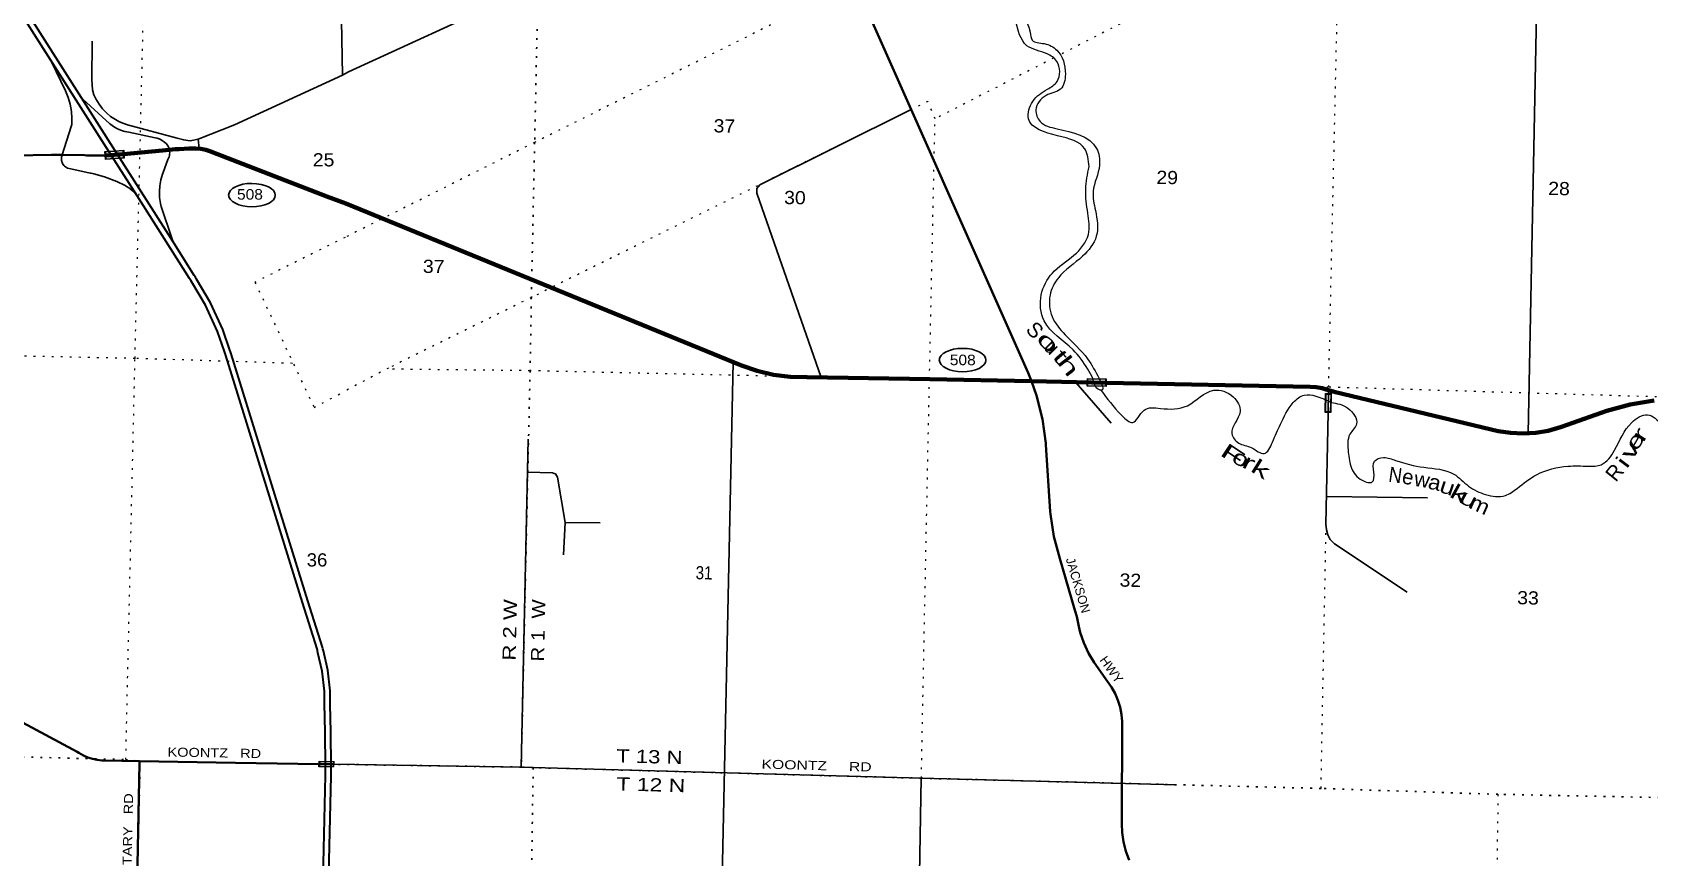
# Model space of a CAD drawing. Header units: feet. Extents: x -518066 to -250644, y -364975 to -177792.
# Drawn here: x -477244 to -455800, y -340073 to -329137 of the extents above; entities that cross this region are included whole.
import ezdxf
from ezdxf.enums import TextEntityAlignment as Align

# ---------------------------------------------------------------- set-up
doc = ezdxf.new("R2010")
doc.units = ezdxf.units.FT
doc.header["$LTSCALE"] = 80
doc.linetypes.add('DOTTED', pattern=[1.5, 0.3, -1.2])
for name, color, linetype, lineweight in [('17', 7, 'Continuous', 25), ('18', 7, 'Continuous', 35), ('19', 7, 'Continuous', 25), ('23', 7, 'Continuous', 70), ('26', 7, 'Continuous', 40), ('29', 7, 'Continuous', 25), ('30', 7, 'Continuous', 13), ('31', 7, 'Continuous', 13), ('39', 7, 'Continuous', 13), ('41', 7, 'Continuous', 13), ('55', 7, 'Continuous', 13), ('59', 7, 'Continuous', 13), ('6', 7, 'DOTTED', 25), ('7', 7, 'DOTTED', 13)]:
    doc.layers.add(name, color=color, linetype=linetype, lineweight=lineweight)
doc.layers.add('27', color=7, linetype='Continuous')

msp = doc.modelspace()

# ---------------------------------------------------------------- linework, layer by layer
at = {"layer": '17'}
for centre in [(-474333.2, -331293.21), (-464910.59, -333479.22)]:
    msp.add_ellipse(centre, major_axis=(-309.24, 1), ratio=0.500121, dxfattribs=at)
at = {"layer": '18'}
for p, q in [((-475855.12, -331304.98), (-476200.77, -330762.09)), ((-475379.3, -331912.66), (-476115.67, -330756.12))]:
    msp.add_line(p, q, dxfattribs=at)
for points in [[(-476594.17, -330004.58), (-479014.85, -326202.63), (-479027.69, -326182.47), (-479045.99, -326152.63), (-479156.45, -325972.57), (-479276.67, -325727.52), (-479288.78, -325702.84), (-479299.7, -325677.52), (-479520.97, -325164.24), (-480303.14, -323349.87)], [(-477002.67, -329502.63), (-479078.11, -326242.91), (-479089.29, -326225.36), (-479109.19, -326192.91), (-479221.97, -326009.08), (-479345.59, -325757.1), (-479357.86, -325732.07), (-479368.63, -325707.1), (-479598.41, -325174.09), (-480313.53, -323515.25)], [(-476200.77, -330762.09), (-476231.78, -330713.39), (-477002.67, -329502.63)], [(-476115.67, -330756.12), (-476148.15, -330705.11), (-476594.17, -330004.58)], [(-473357.37, -338835.8), (-473358.04, -338793.35), (-473368.05, -338155.15), (-473368.19, -338146.27), (-473368.69, -338105.15), (-473371.52, -337868.73), (-473402.28, -337602.57), (-473457.11, -337357.11), (-473463.82, -337327.08), (-473470.04, -337307.11), (-473661.89, -336691.03), (-474678.79, -333417.62), (-474689.2, -333392.62), (-474697.85, -333367.62), (-474789.5, -333102.87), (-474948.55, -332753.69), (-475128.83, -332447.51), (-475143.11, -332423.26), (-475159.51, -332397.51), (-475855.12, -331304.98)], [(-473282.35, -338836.04), (-473282.96, -338797.22), (-473293.02, -338156.01), (-473293.68, -338113.55), (-473293.77, -338106.01), (-473296.67, -337864.03), (-473328.33, -337590.08), (-473385.35, -337334.81), (-473391.65, -337306.64), (-473398.44, -337284.81), (-473590.27, -336668.75), (-474606.95, -333396.07), (-474617.36, -333371.07), (-474626.01, -333346.07), (-474719.71, -333075.39), (-474882.02, -332719.07), (-475065.97, -332406.67), (-475080.73, -332381.6), (-475096.6, -332356.67), (-475379.3, -331912.66)], [(-473443.34, -342679.17), (-473356.02, -338986.92), (-473355.41, -338961.28), (-473355.79, -338936.92), (-473357.37, -338835.8)], [(-473375, -343186.45), (-473369.28, -342719.35), (-473281, -338987.22), (-473280.39, -338961.37), (-473280.77, -338937.22), (-473282.35, -338836.04)]]:
    msp.add_lwpolyline(points, dxfattribs=at)
at = {"layer": '19'}
for points in [[(-476850.42, -330761.46), (-476730.93, -330386.17), (-476722.3, -330359.08), (-476721.69, -330336.17), (-476720.18, -330279.45), (-476726.91, -330184.29), (-476743.54, -330090.36), (-476769.91, -329998.68), (-476805.71, -329910.26), (-476991.75, -329525.22), (-477002.67, -329502.63)], [(-475426.79, -330693.64), (-475430.96, -330677.27), (-475437.35, -330659.96), (-475445.51, -330643.42), (-475455.36, -330627.82), (-475466.42, -330613.79), (-475491.46, -330590.13), (-475516.42, -330572.48), (-475537, -330560.63), (-475561.85, -330549.59), (-475564.15, -330548.84), (-475589.05, -330540.86), (-475614.15, -330535.44), (-475966.35, -330459.29), (-475991.35, -330455.9), (-476016.35, -330450.05), (-476037.75, -330445.05), (-476082.76, -330429.41), (-476125.88, -330409.15), (-476166.66, -330384.49), (-476204.63, -330355.71), (-476214.79, -330346.88), (-476573.12, -330023.58), (-476594.17, -330004.58)], [(-475855.12, -331304.98), (-475880.04, -331273.9), (-475881.51, -331272.07), (-475914.24, -331238.06), (-475950.36, -331207.66), (-475964.45, -331198.13), (-475994.05, -331178.1), (-476014.45, -331167.92), (-476125.78, -331112.37), (-476287.43, -331051.08), (-476429.6, -331013.62), (-476463.61, -331004.66), (-476479.6, -331001.18), (-476774.73, -330937.08), (-476780.34, -330934.54), (-476793.06, -330927.63), (-476804.99, -330919.42), (-476815.99, -330910), (-476825.95, -330899.49), (-476834.76, -330888), (-476842.31, -330875.65), (-476848.54, -330862.57), (-476853.36, -330848.92), (-476856.73, -330834.84), (-476858.61, -330820.48), (-476858.98, -330806.01), (-476857.83, -330791.57), (-476855.18, -330777.34), (-476851.06, -330763.46), (-476850.42, -330761.46)], [(-475379.3, -331912.66), (-475395.49, -331864.01), (-475535.48, -331443.3), (-475546.36, -331403.08), (-475557.51, -331325.28), (-475560.47, -331246.75), (-475555.2, -331168.33), (-475541.77, -331090.9), (-475520.31, -331015.29), (-475511.81, -330991.68), (-475447.78, -330819.66), (-475439.19, -330803.33), (-475432.36, -330786.19), (-475427.36, -330768.43), (-475424.24, -330750.25), (-475423.03, -330731.84), (-475423.76, -330713.41), (-475426.41, -330695.15), (-475426.79, -330693.64)]]:
    msp.add_lwpolyline(points, dxfattribs=at)
at = {"layer": '23'}
for p, q in [((-476280.07, -330767.66), (-476200.77, -330762.09)), ((-476200.77, -330762.09), (-476115.67, -330756.12))]:
    msp.add_line(p, q, dxfattribs=at)
for points in [[(-476115.67, -330756.12), (-476033.98, -330750.39), (-475426.79, -330693.64)], [(-473089.2, -331406.25), (-473339.23, -331309.77), (-474867.09, -330719.83), (-474879.47, -330715.11), (-474944.06, -330695.04), (-475010.4, -330681.82), (-475077.75, -330675.61), (-475120.39, -330676.16), (-475141.72, -330676.43), (-475170.39, -330677.59), (-475298.53, -330682.74), (-475320.82, -330683.63), (-475348.53, -330686.25), (-475426.79, -330693.64)], [(-463998.62, -333759.22), (-465343.59, -333731.82), (-466971.82, -333705.97), (-466973.87, -333706.03), (-467196.14, -333701.44), (-467416.72, -333673.64), (-467633.18, -333622.93), (-467843.16, -333549.88), (-473089.2, -331406.25)], [(-455742.44, -334014.69), (-456059.09, -334066.07), (-456368.64, -334150.27), (-456968.02, -334365.53), (-456983.53, -334370.77), (-457145.02, -334415.24), (-457310.27, -334442.59), (-457477.47, -334452.51), (-457644.8, -334444.9), (-457810.41, -334419.85), (-459964.14, -333903.74), (-460089.43, -333867.92), (-460141.34, -333853.99), (-460219.94, -333840.13), (-460299.56, -333834.57), (-463003.52, -333779.49), (-463998.62, -333759.22)]]:
    msp.add_lwpolyline(points, dxfattribs=at)
at = {"layer": '26'}
for points in [[(-463998.62, -333759.22), (-464038.89, -333647.79), (-466316.92, -328524.66), (-466378.84, -328420.11), (-466451.34, -328322.61), (-466505.4, -328261.81), (-466705.77, -328048.99), (-466839.43, -327882.25), (-467014.99, -327618.92), (-467554.12, -326643.09), (-467832.55, -326175.84), (-467996.42, -325944.86), (-468563.83, -325226.13)], [(-480332.75, -332985.54), (-480130.42, -331897.1), (-479806.17, -331957.05), (-479541, -330991.86), (-479533.53, -330962.52), (-479522.45, -330932.24), (-479508.26, -330903.28), (-479491.12, -330875.97), (-479471.23, -330850.6), (-479448.79, -330827.45), (-479424.05, -330806.77), (-479397.28, -330788.79), (-479368.79, -330773.7), (-479338.87, -330761.68), (-479307.86, -330752.85), (-479276.1, -330747.31), (-479273.18, -330747.11), (-479244.75, -330745.18), (-479223.18, -330745.4), (-478264.9, -330755.35), (-477480.89, -330770.33), (-476989.41, -330759.87), (-476850.42, -330761.46)], [(-476850.42, -330761.46), (-476551.2, -330764.87), (-476526.2, -330767.17), (-476501.2, -330767.22), (-476280.07, -330767.66)], [(-462703.16, -340105.84), (-462746.18, -339987.31), (-462776.58, -339864.93), (-462794.01, -339740.04), (-462798.45, -339624.58), (-462793.59, -338269.85), (-462802.47, -338174.19), (-462821.3, -338079.99), (-462849.88, -337988.27), (-462887.88, -337900.04), (-462934.9, -337816.27), (-462988.5, -337740.31), (-463167.74, -337488.2), (-463242.45, -337362), (-463303.56, -337228.7), (-463350.39, -337089.73), (-463370.48, -337008.68), (-463396.15, -336879.39), (-463420.74, -336794.93), (-463622.5, -336110.94), (-463698.84, -335819.46), (-463744.29, -335521.61), (-463747.52, -335487.01), (-463806.28, -334604.6), (-463808.07, -334582.62), (-463852.18, -334263.51), (-463929.4, -333950.76), (-463998.62, -333759.22)], [(-475825.07, -338796.1), (-476290.24, -338784.76), (-476320.89, -338784.01), (-476384.96, -338777.48), (-476447.99, -338764.29), (-476509.31, -338744.58), (-476568.22, -338718.56), (-476599.1, -338700.87), (-476627.22, -338684.75), (-476649.1, -338672.94), (-477433.62, -338249.43)], [(-475929.79, -344202.55), (-475825.55, -338821.1), (-475825.07, -338796.1)], [(-473444.3, -338835.53), (-474551.78, -338818.68), (-475825.07, -338796.1)], [(-473444.3, -338835.53), (-473357.37, -338835.8), (-473282.35, -338836.04), (-473242.52, -338836.16)]]:
    msp.add_lwpolyline(points, dxfattribs=at)
at = {"layer": '29'}
for p, q in [((-457296.21, -328619.05), (-457411.61, -334450.61)), ((-465592.58, -330159.09), (-467597.29, -331156.37)), ((-467640.05, -331269.55), (-466786.62, -333709.94)), ((-468182.26, -344385.87), (-467952.8, -333505.05)), ((-463410.6, -333776.04), (-462941.08, -334315.41)), ((-470762.05, -338873.59), (-470670.06, -334528.8)), ((-460082.84, -335288.71), (-458745.55, -335306.59)), ((-470179.81, -335630.61), (-469714.27, -335635.95)), ((-465555.63, -344430.71), (-465457.59, -339020.83))]:
    msp.add_line(p, q, dxfattribs=at)
for points in [[(-473117.38, -326941.27), (-473152.24, -328491.63), (-473133.28, -329703.12)], [(-467425.25, -326876.53), (-470891.73, -328664.93), (-473053.2, -329661.92)], [(-475044.45, -330550.62), (-475130.47, -330570.33), (-475152.55, -330572.48), (-475182.16, -330570.33), (-475236, -330561.71), (-475324.31, -330540.16), (-475981.19, -330363.47), (-476043.64, -330339.77), (-476097.49, -330316.06), (-476164.25, -330279.43), (-476207.33, -330251.42), (-476256.86, -330208.32), (-476312.86, -330147.99), (-476358.09, -330089.81), (-476401.16, -330018.7), (-476429.16, -329964.83), (-476446.39, -329898.03), (-476455, -329766.58), (-476452.85, -329251.58)], [(-473053.2, -329661.92), (-473133.28, -329703.12), (-474565.67, -330363.47), (-475044.45, -330550.62), (-475032.48, -330673.76)], [(-467640.05, -331269.55), (-467638.27, -331204.68), (-467597.29, -331156.37)], [(-460057.15, -333879.22), (-460062.97, -334176.57), (-460091.89, -335655.53)], [(-470282.9, -335033.26), (-470293.14, -335007.76), (-470306.22, -334989.06), (-470324.92, -334981.58), (-470345.49, -334975.97), (-470679.25, -334962.91)], [(-470282.9, -335033.26), (-470179.81, -335630.61), (-470201.29, -336058.25)], [(-460091.89, -335655.53), (-460084.99, -335728.74), (-460068.17, -335795.13), (-460034.51, -335857.78), (-459978.43, -335914.83), (-459013.71, -336554.44)], [(-473242.52, -338836.16), (-470762.05, -338873.59), (-470603.6, -338880.44), (-465457.59, -339020.83), (-462074.95, -339108.73)]]:
    msp.add_lwpolyline(points, dxfattribs=at)
at = {"layer": '31'}
for p, q in [((-460021.36, -333924.15), (-460028.08, -334174.07)), ((-460028.08, -334174.07), (-460103.06, -334172.05))]:
    msp.add_line(p, q, dxfattribs=at)
msp.add_lwpolyline([(-460103.06, -334172.05), (-460096.33, -333922.14), (-460021.36, -333924.15)], dxfattribs=at)
msp.add_lwpolyline([(-460088.55, -333930.34), (-460029.56, -333931.93), (-460035.85, -334165.86), (-460094.84, -334164.27)], close=True, dxfattribs=at)
at = {"layer": '39'}
for points in [[(-463233.26, -330916.1), (-463291.35, -330677.94), (-463649.67, -330506.74), (-464035.13, -330280.8), (-463978.95, -330050.71), (-463785.46, -329889.39), (-463657.23, -329787.2), (-463660.65, -329521.88), (-463789.37, -329421.11), (-464056.47, -329313.84), (-464207.22, -328979.57), (-464336.59, -328423.62)], [(-464245.58, -328509.04), (-464237.78, -328659.51), (-464015.2, -329133.72), (-463986.95, -329240.73), (-463829.16, -329285.76), (-463660.07, -329373.18), (-463547.17, -329690.7), (-463612.83, -329888.47), (-463802.98, -329973.48), (-463938.77, -330163.96), (-463883.23, -330317.68), (-463658.09, -330414.15), (-463134.73, -330674.71), (-463094.39, -330894.47), (-463178.72, -331242.62), (-463149.04, -331498.36), (-463136.89, -331838.18), (-463320.15, -332104.18), (-463640.24, -332389.82), (-463750.64, -332620.95), (-463723.42, -332902.77), (-463550.97, -333142.98), (-463253.46, -333463.8), (-463100.79, -333723.91)], [(-463181.44, -333722.24), (-463249.81, -333600.52), (-463446.07, -333343.8), (-463826.81, -332961.2), (-463866.95, -332614.85), (-463721.5, -332330.09), (-463434.31, -332090.08), (-463240.84, -331814.22), (-463249.97, -331530.71), (-463276.63, -331216.75), (-463233.26, -330916.1)], [(-463100.79, -333723.91), (-463070.86, -333878.54), (-463103.96, -333870.4), (-463181.44, -333722.24)], [(-463071.7, -333881.87), (-462798.81, -334213.46), (-462653.9, -334306.48), (-462504.56, -334144.38), (-462287.36, -334120.13), (-461929.46, -334084.34), (-461580.66, -333879.59), (-461321.27, -333968.64), (-461230.32, -334163.18), (-461339.76, -334454.61), (-461249.58, -334578.8), (-461082.04, -334640.08), (-460912.81, -334719.47), (-460801.8, -334568.74), (-460695.28, -334329.5), (-460525.71, -334043.17), (-460379.46, -333943.3), (-460227.14, -333956.08), (-460022.66, -334041.07)], [(-460022.66, -334041.07), (-459802.39, -334116.41), (-459687.6, -334325.45), (-459774.28, -334462.55), (-459796.46, -334699.28), (-459753.98, -334911.04), (-459612.26, -335072.33), (-459478.17, -335094.82), (-459457.88, -334966.58), (-459449.31, -334820.04), (-459330.05, -334771.93), (-459168.11, -334809), (-458794.13, -334900.17), (-458398.48, -334989.57), (-458200.55, -335149.86), (-457975.65, -335260.39), (-457712.93, -335273.13), (-457558.79, -335181.45), (-457300.71, -334999.18), (-456885.26, -334886.05), (-456612.26, -334884.91), (-456443.33, -334865.83), (-456265.37, -334674.1), (-456038.22, -334308.41), (-455829.66, -334203.64), (-455631.24, -334335.8), (-455280.28, -334699.78), (-455187.57, -334908.42), (-455015.45, -334937.62), (-454861.77, -334872.05), (-454741.76, -334665.21), (-454614.82, -334637.34), (-454410.34, -334767.61), (-454144.27, -334818.59), (-454011.92, -334710.44), (-453939.06, -334444.48), (-453772.68, -334226.41), (-453576.15, -334150.53), (-453433.98, -334108.09), (-453204.3, -334206.45), (-453108.63, -334360.88), (-452992.36, -334368.99), (-452687.58, -334271.97), (-452060.94, -334220.87)]]:
    msp.add_spline(points, degree=3, dxfattribs=at)
at = {"layer": '55'}
for p, q in [((-473244.71, -338871.7), (-473243.42, -338796.71)), ((-473245.68, -338872.03), (-473443.59, -338868.62))]:
    msp.add_line(p, q, dxfattribs=at)
msp.add_lwpolyline([(-473443.59, -338868.62), (-473442.3, -338793.63), (-473242.83, -338797.07)], dxfattribs=at)
msp.add_lwpolyline([(-473248.59, -338804.96), (-473434.44, -338801.76), (-473435.45, -338860.76), (-473249.79, -338863.96)], close=True, dxfattribs=at)
at = {"layer": '59'}
for points in [[(-476025.85, -330804.38), (-476275.28, -330821.31), (-476282.39, -330716.55), (-476032.96, -330699.62)], [(-476040.4, -330708.14), (-476273.86, -330723.99), (-476267.83, -330812.78), (-476034.37, -330796.93)], [(-463255.86, -333721.74), (-463005.91, -333726.66), (-463007.98, -333831.64), (-463257.93, -333826.72)], [(-463249.77, -333818.88), (-463248.02, -333729.89), (-463014.06, -333734.49), (-463015.81, -333823.48)]]:
    msp.add_lwpolyline(points, close=True, dxfattribs=at)
at = {"layer": '6'}
msp.add_line((-475810.9, -338793.78), (-473442.3, -338835.24), dxfattribs=at)
for points in [[(-470411.23, -321774.47), (-470438.57, -322917.79), (-470480.73, -325459.07), (-470539.48, -328492.39), (-470584.06, -330595.55), (-470627.8, -332650.51), (-470644.67, -333620.8), (-470762.05, -338873.59)], [(-504785.6, -338096.4), (-502509.89, -338137.31), (-502267.42, -338156.15), (-497196.36, -338250.23), (-496991.84, -338254.57), (-491905.16, -338386.99), (-491694.78, -338405.46), (-486592.03, -338536.06), (-486373.25, -338520.48), (-481304.42, -338634.62), (-481095.98, -338647.04), (-476005.22, -338773.48), (-475810.9, -338793.78)], [(-441699.63, -339599.31), (-444224.55, -339543.78), (-449529.53, -339426.67), (-454828.22, -339293.59), (-457811.88, -339234.13), (-460156.93, -339155.96), (-465457.59, -339020.83), (-470603.6, -338880.44), (-470762.05, -338873.59), (-473242.52, -338836.16)], [(-470603.6, -338880.44), (-470688.4, -344336.77), (-470774.21, -349620.27), (-470894.37, -354917.21), (-471028.47, -360207.88), (-471028.47, -360207.88)]]:
    msp.add_lwpolyline(points, dxfattribs=at)
at = {"layer": '7'}
for p, q in [((-463705.96, -329478.21), (-465272.83, -330280.89)), ((-465272.83, -330280.89), (-465369.96, -330051.93)), ((-473796.13, -333523.15), (-475883.18, -333458.3)), ((-460156.93, -339155.96), (-460062.84, -334174.93)), ((-475933.32, -344186.45), (-475810.9, -338793.78)), ((-457811.88, -339234.13), (-457858.61, -342615.31))]:
    msp.add_line(p, q, dxfattribs=at)
for points in [[(-460058.07, -333922.19), (-460056.49, -333838.56), (-459934.46, -328481.41), (-459809.65, -323216.66), (-459752.26, -320725.5)], [(-465248.92, -327910.08), (-461685.7, -326064.71), (-460686.45, -327931.36), (-463615.31, -329431.77)], [(-476005.22, -338773.48), (-475883.18, -333458.3), (-475753.11, -328120.54)], [(-466166.13, -328395.89), (-470584.06, -330595.55), (-473098.44, -331854.21)], [(-465369.96, -330051.93), (-470627.8, -332650.51), (-472520.77, -333585.19), (-473140.94, -333913.42)], [(-465844.68, -357943.55), (-465792.12, -355034.71), (-465678.01, -349739.67), (-465555.63, -344430.71), (-465457.59, -339020.83), (-465349.75, -333739.75), (-465275.47, -330274.66)], [(-473098.44, -331854.21), (-474292.5, -332447.39), (-473509.31, -334106.7), (-473140.94, -333913.42)], [(-475883.18, -333458.3), (-480040.18, -333371.71), (-481220.79, -333347.12)], [(-463259.63, -333778.76), (-465349.75, -333739.75), (-470644.67, -333620.8), (-472546.89, -333599.01)], [(-441597.93, -334318.27), (-444148.5, -334244.04), (-449412.79, -334095.5), (-454748.19, -333995.93), (-460056.49, -333838.56), (-463003.55, -333783.55)]]:
    msp.add_lwpolyline(points, dxfattribs=at)

# ---------------------------------------------------------------- texts
at = {"layer": '17', "width": 1.1}
msp.add_text('508', height=140, dxfattribs=at).set_placement((-474530.6, -331353.12))
msp.add_text('508', height=140, dxfattribs=at).set_placement((-464907.68, -333547.53), align=Align.CENTER)
at = {"layer": '27'}
msp.add_text('JACKSON', height=120, rotation=286.435, dxfattribs=at).set_placement((-463542.55, -336116.88))
for s, rotation, width, p in [('HWY', 305.411, 1.05, (-463099.36, -337455.75)), ('KOONTZ   RD', 358.984, 1.2, (-475452.41, -338732.7)), ('NORTH   MILITARY   RD', 88.7, 1.2, (-475956.52, -341393.11))]:
    msp.add_text(s, height=120, rotation=rotation, dxfattribs=dict(at, width=width)).set_placement(p)
at = {"layer": '30', "width": 1.3}
msp.add_text('KOONTZ     RD', height=120, rotation=358.437, dxfattribs=at).set_placement((-467577.36, -338892.49))
at = {"layer": '41'}
for s, rotation, p in [('S', 314.484, (-464085.11, -333087.53)), ('u', 314.096, (-463847.27, -333319.73)), ('R', 51.306, (-456248.37, -335105.89)), ('e', 349.219, (-459095.04, -335111.35))]:
    msp.add_text(s, height=200, rotation=rotation, dxfattribs=at).set_placement(p)
for s, rotation, width, p in [('o', 318.049, 1.9, (-463949.37, -333219.71)), ('t', 310.38, 1.8, (-463729.66, -333441.03)), ('h', 307.555, 1.8, (-463665.96, -333510.31)), ('e', 59.416, 1.5, (-455969.77, -334699.45)), ('r', 57.483, 1.75, (-455889.05, -334584.53)), ('F', 326.253, 1.9, (-461513.08, -334730.31)), ('o', 332.705, 1.4, (-461358.34, -334822.77)), ('v', 56.682, 1.7, (-456038.59, -334822.46)), ('r', 332.005, 1.6, (-461220.98, -334889.66)), ('k', 327.971, 1.75, (-461107.27, -334944.31)), ('N', 352.04, 0.9, (-459271.11, -335089.31)), ('i', 53.315, 1.55, (-456105.08, -334929.1)), ('w', 350.911, 1.05, (-458933.15, -335145.05)), ('a', 347.327, 1.1, (-458750.61, -335179.27)), ('u', 341.494, 1.3, (-458603.1, -335221.77)), ('k', 331.305, 1.65, (-458468.58, -335283.77)), ('u', 331.94, 1.55, (-458348.17, -335351.71)), ('m', 335.905, 1.15, (-458209.15, -335434.8))]:
    msp.add_text(s, height=200, rotation=rotation, dxfattribs=dict(at, width=width)).set_placement(p)
at = {"layer": '6'}
for s, rotation, width, p in [('R 2 W', 88.72, 1.25, (-470836.67, -337463.87)), ('R 1  W', 88.787, 1.15, (-470459.95, -337475.62)), ('T 13 N', 358.437, 1.25, (-469503.91, -338809.98)), ('T 12 N', 358.437, 1.3, (-469502.13, -339181.78))]:
    msp.add_text(s, height=175, rotation=rotation, dxfattribs=dict(at, width=width)).set_placement(p)
at = {"layer": '7'}
for s, width, p in [('37', 1.1, (-468213.02, -330461.56)), ('29', 1.1, (-462341.62, -331144.36)), ('30', 1.1, (-467277.91, -331411.47)), ('28', 1.1, (-457146.51, -331290.96)), ('37', 1.1, (-472067.29, -332323.3)), ('31', 0.85, (-468450.15, -336384.07)), ('32', 1.1, (-462829.74, -336481.49)), ('33', 1.1, (-457557.9, -336715.01))]:
    msp.add_text(s, height=175, rotation=358.974, dxfattribs=dict(at, width=width)).set_placement(p)
for s, width, p in [('25', 1.1, (-473525.67, -330913.06)), ('36', 1.05, (-473606.27, -336215))]:
    msp.add_text(s, height=175, dxfattribs=dict(at, width=width)).set_placement(p)

doc.saveas('drawing.dxf')
